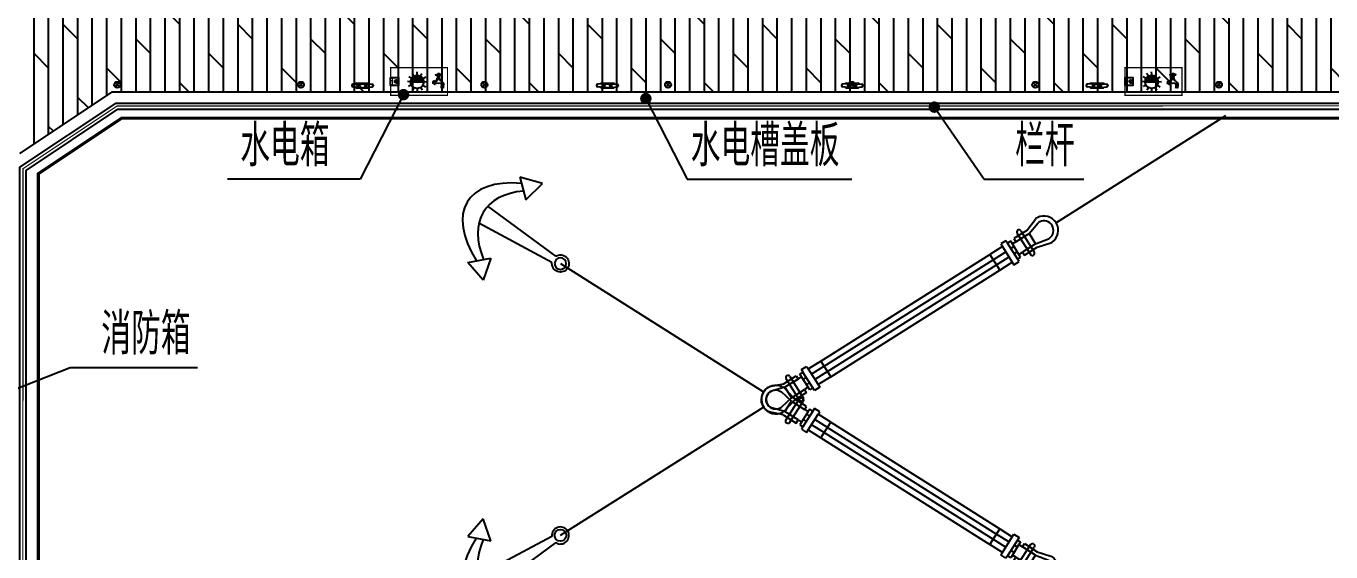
# Model space of a CAD drawing. Extents: x -89702 to 926017, y -610001 to -56924.
# Drawn here: x 60847 to 82167, y -121946 to -113362 of the extents above; entities that cross this region are included whole.
import ezdxf

# ---------------------------------------------------------------- set-up
doc = ezdxf.new("R2010")
doc.units = 0
doc.header["$LTSCALE"] = 10
doc.header["$MEASUREMENT"] = 0
for name, color, linetype in [('AECOM-园建', 2, 'Continuous'), ('DIM_LEAD', 3, 'Continuous'), ('PUB_TEXT', 7, 'Continuous'), ('W-_ANTICOLLISION防撞措施', 6, 'Continuous'), ('W-PLASTIC_RAILINGS塑木栏杆', 6, 'Continuous'), ('W-STEEL_FRAME钢架', 3, 'Continuous'), ('W-WOOD_FLOOR木地板', 30, 'Continuous'), ('系船栓', 132, 'Continuous')]:
    doc.layers.add(name, color=color, linetype=linetype)
doc.styles.get("Standard").update_dxf_attribs({"font": 'gbenor.shx', "bigfont": 'gbcbig.shx'})
doc.styles.add('STANDARD_T3', font='simplex.shx', dxfattribs={"width": 0.7, "bigfont": 'gbcbig.shx'})
doc.dimstyles.new('W&&200', dxfattribs={"dimtxt": 700, "dimasz": 200, "dimexe": 500, "dimexo": 600, "dimgap": 200, "dimtad": 1, "dimdec": 0, "dimzin": 0, "dimdsep": 46, "dimtxsty": 'STANDARD_T3', "dimcen": 0.09, "dimclrd": 1, "dimclre": 1, "dimclrt": 7, "dimazin": 2, "dimtfac": 1, "dimtdec": 0, "dimtix": 1, "dimtmove": 2, "dimatfit": 3, "dimfxl": 0, "dimtolj": 1, "dimtzin": 0, "dimarcsym": 0})

# ---------------------------------------------------------------- blocks, each defined once
blk = doc.blocks.new('*D80')
at = {"layer": 'Defpoints', "color": 0, "transparency": 16777216}
for p in [(60847, -115720), (89891, -115720), (60847, -123220)]:
    blk.add_point(p, dxfattribs=at)
at = {"layer": 'W-WOOD_FLOOR木地板', "color": 1, "lineweight": -2, "transparency": 16777216}
for p, q in [((89791, -115720), (90391, -115720)), ((89891, -123020), (89891, -115920)), ((89791, -123220), (90391, -123220))]:
    blk.add_line(p, q, dxfattribs=at)
at = {"layer": 'W-WOOD_FLOOR木地板', "color": 1, "transparency": 16777216}
for points in [[(89858, -115920), (89924, -115920), (89891, -115720)], [(89858, -123020), (89924, -123020), (89891, -123220)]]:
    blk.add_solid(points, dxfattribs=at)
at = {"layer": 'W-WOOD_FLOOR木地板', "color": 7, "transparency": 16777216, "insert": (89341, -119470), "char_height": 700, "width": 822.06, "attachment_point": 5, "rotation": 90, "style": 'STANDARD_T3'}
blk.add_mtext('\\A1;7500', dxfattribs=at)
blk = doc.blocks.new('*D81')
at = {"layer": 'Defpoints', "color": 0, "transparency": 16777216}
for p in [(62347, -114720), (89891, -114720), (60847, -115720)]:
    blk.add_point(p, dxfattribs=at)
at = {"layer": 'W-WOOD_FLOOR木地板', "color": 1, "lineweight": -2, "transparency": 16777216}
for p, q in [((89891, -114520), (89891, -114320)), ((89791, -114720), (90391, -114720)), ((89891, -115720), (89891, -114720)), ((89791, -115720), (90391, -115720)), ((89891, -115920), (89891, -116120))]:
    blk.add_line(p, q, dxfattribs=at)
at = {"layer": 'W-WOOD_FLOOR木地板', "color": 1, "transparency": 16777216}
for points in [[(89858, -114520), (89924, -114520), (89891, -114720)], [(89858, -115920), (89924, -115920), (89891, -115720)]]:
    blk.add_solid(points, dxfattribs=at)
at = {"layer": 'W-WOOD_FLOOR木地板', "color": 7, "transparency": 16777216, "insert": (89341, -115220), "char_height": 700, "attachment_point": 5, "rotation": 90, "style": 'STANDARD_T3'}
blk.add_mtext('\\A1;1000', dxfattribs=at)
blk = doc.blocks.new('*D82')
at = {"layer": 'Defpoints', "color": 0, "transparency": 16777216}
for p in [(87845, -112220), (89891, -112220), (62347, -114720)]:
    blk.add_point(p, dxfattribs=at)
at = {"layer": 'W-WOOD_FLOOR木地板', "color": 1, "lineweight": -2, "transparency": 16777216}
for p, q in [((89791, -112220), (90391, -112220)), ((89891, -114520), (89891, -112420)), ((89791, -114720), (90391, -114720))]:
    blk.add_line(p, q, dxfattribs=at)
at = {"layer": 'W-WOOD_FLOOR木地板', "color": 1, "transparency": 16777216}
for points in [[(89858, -112420), (89924, -112420), (89891, -112220)], [(89858, -114520), (89924, -114520), (89891, -114720)]]:
    blk.add_solid(points, dxfattribs=at)
at = {"layer": 'W-WOOD_FLOOR木地板', "color": 7, "transparency": 16777216, "insert": (89341, -113470), "char_height": 700, "attachment_point": 5, "rotation": 90, "style": 'STANDARD_T3'}
blk.add_mtext('\\A1;2500', dxfattribs=at)
blk = doc.blocks.new('A$C1404ab31')
at = {"layer": 'AECOM-园建', "color": 5}
for p, q in [((23004, 3037), (22894, 3512)), ((22894, 3512), (23361, 3370)), ((23361, 3370), (23004, 3037)), ((21855, 2376), (23608, 2503)), ((21855, 2227), (23575, 2103)), ((22978, 1625), (22868, 1150)), ((23335, 1292), (22978, 1625)), ((22868, 1150), (23335, 1292))]:
    blk.add_line(p, q, dxfattribs=at)
at = {"layer": 'AECOM-园建', "color": 7}
for p, q in [((10094, 2446), (9811, 2500)), ((10101, 2523), (9814, 2599)), ((10093, 2446), (10418, 2446)), ((10418, 2523), (10101, 2523)), ((10418, 2446), (10418, 2523)), ((15775, 2443), (15775, 2520)), ((15775, 2520), (16091, 2520)), ((16091, 2520), (16378, 2596)), ((16098, 2443), (16381, 2497)), ((10093, 2190), (9816, 2107)), ((10417, 2189), (10093, 2190)), ((16099, 2443), (15775, 2443)), ((15775, 2110), (15775, 2187)), ((15775, 2187), (16099, 2187)), ((16099, 2187), (16375, 2104)), ((10099, 2112), (9818, 2009)), ((16093, 2110), (15775, 2110)), ((16093, 2110), (16373, 2006))]:
    blk.add_line(p, q, dxfattribs=at)
at = {"layer": 'AECOM-园建', "color": 4}
for p, q in [((10093, 2190), (10093, 2446)), ((10503, 2383), (10579, 2383)), ((10503, 2254), (10579, 2254)), ((11015, 2382), (10707, 2382)), ((11016, 2254), (10708, 2254)), ((15175, 2381), (15485, 2381)), ((15176, 2252), (15484, 2252)), ((15690, 2380), (15613, 2380)), ((15689, 2252), (15613, 2252)), ((16099, 2187), (16099, 2443))]:
    blk.add_line(p, q, dxfattribs=at)
at = {"layer": 'AECOM-园建', "color": 6}
for p, q in [((10209, 2049), (10209, 2568)), ((10301, 2057), (10299, 2584)), ((15891, 2055), (15893, 2582)), ((15983, 2046), (15983, 2566))]:
    blk.add_line(p, q, dxfattribs=at)
at = {"layer": 'AECOM-园建'}
for p, q in [((10503, 2446), (10417, 2446)), ((10503, 2446), (10502, 2190)), ((10580, 2510), (10503, 2511)), ((10503, 2511), (10503, 2446)), ((10580, 2510), (10579, 2125)), ((10708, 2575), (10580, 2575)), ((10580, 2575), (10580, 2510)), ((10708, 2125), (10707, 2510)), ((10708, 2510), (10708, 2575)), ((11017, 2511), (10708, 2510)), ((15175, 2509), (11015, 2511)), ((11016, 2125), (11017, 2511)), ((15176, 2123), (15175, 2509)), ((15175, 2509), (15484, 2508)), ((15484, 2508), (15484, 2573)), ((15484, 2573), (15613, 2573)), ((15484, 2123), (15485, 2508)), ((15613, 2573), (15613, 2508)), ((15613, 2508), (15689, 2508)), ((15613, 2508), (15613, 2123)), ((15689, 2508), (15690, 2444)), ((5331, 2302), (9500, 2302)), ((10417, 2189), (10502, 2190)), ((10417, 2112), (10417, 2189)), ((10502, 2190), (10502, 2125)), ((15175, 2381), (11015, 2382)), ((15176, 2252), (11015, 2254)), ((15690, 2444), (15689, 2188)), ((15775, 2187), (15689, 2188)), ((15689, 2188), (15689, 2123)), ((15690, 2444), (15775, 2444)), ((21692, 2299), (16692, 2299)), ((10099, 2112), (10417, 2112)), ((10502, 2125), (10580, 2125)), ((10580, 2125), (10580, 2061)), ((10580, 2061), (10708, 2061)), ((10708, 2061), (10708, 2125)), ((10708, 2125), (11016, 2125)), ((15176, 2123), (11016, 2125)), ((15484, 2123), (15176, 2123)), ((15484, 2059), (15484, 2123)), ((15612, 2059), (15484, 2059)), ((15689, 2123), (15612, 2123)), ((15612, 2123), (15612, 2059))]:
    blk.add_line(p, q, dxfattribs=at)
at = {"layer": 'AECOM-园建', "color": 5}
blk.add_circle((21692, 2299), 121, dxfattribs=at)
at = {"layer": 'AECOM-园建', "color": 7}
for centre, radius, start, end in [((9800, 2302), 300, 93.2906, 265.3301), ((9800, 2302), 200, 94.4761, 262.9659), ((9789, 2502), 100, 75.19, 93.2906), ((9792, 2402), 100, 79.0739, 94.4761), ((16404, 2499), 100, 86.6579, 104.7584), ((16400, 2399), 100, 85.4723, 100.8746), ((16392, 2299), 200, 276.9826, 85.4723), ((16392, 2299), 300, 274.6184, 86.6579), ((9788, 2203), 100, 262.9659, 286.6022), ((9784, 2103), 100, 265.3301, 290.2049), ((16408, 2100), 100, 249.7436, 274.6184), ((16404, 2200), 100, 253.3463, 276.9826)]:
    blk.add_arc(centre, radius, start, end, dxfattribs=at)
at = {"layer": 'AECOM-园建', "color": 6}
for centre, radius, start, end in [((10254, 2576), 45.7, 10.5638, 190.32), ((15938, 2573), 45.7, 349.6285, 169.3847), ((10255, 2053), 46, 185.0754, 5.0754), ((15937, 2051), 46, 174.8731, 354.8731)]:
    blk.add_arc(centre, radius, start, end, dxfattribs=at)
at = {"layer": 'AECOM-园建', "color": 5}
blk.add_arc((21693, 2302), 178, 24.7518, 335.2482, dxfattribs=at)
at = {"layer": 'AECOM-园建', "color": 5, "extrusion": (0, 0, -1)}
for major_axis, ratio, start_param, end_param in [((-2789, 0), 0.481769, 2.390642, 3.92559), ((2393, 0), 0.561367, 5.641862, 6.962221)]:
    blk.add_ellipse((21227, 2364), major_axis=major_axis, ratio=ratio, start_param=start_param, end_param=end_param, dxfattribs=at)
blk = doc.blocks.new('*D76')
at = {"color": 1, "lineweight": -2, "transparency": 16777216}
for p, q in [((91689, -102720), (92289, -102720)), ((91789, -130520), (91789, -102920)), ((91689, -130720), (92289, -130720))]:
    blk.add_line(p, q, dxfattribs=at)
at = {"color": 1, "transparency": 16777216}
for points in [[(91755, -102920), (91822, -102920), (91789, -102720)], [(91755, -130520), (91822, -130520), (91789, -130720)]]:
    blk.add_solid(points, dxfattribs=at)
at = {"layer": 'Defpoints', "color": 0, "transparency": 16777216}
for p in [(60847, -102720), (91789, -102720), (60847, -130720)]:
    blk.add_point(p, dxfattribs=at)
at = {"color": 7, "transparency": 16777216, "insert": (91239, -116720), "char_height": 700, "attachment_point": 5, "rotation": 90, "style": 'STANDARD_T3'}
blk.add_mtext('\\A1;28000', dxfattribs=at)
blk = doc.blocks.new('dimaideng')
for p, q in [((564094, -312860), (564168, -312927)), ((564165, -312857), (564096, -312930))]:
    blk.add_line(p, q)
blk.add_circle((564131, -312893), 50)
blk = doc.blocks.new('*U54')
for p in [(-564131, 313854), (-564131, 311933)]:
    blk.add_blockref('dimaideng', p)
blk = doc.blocks.new('*U55')
at = {"color": 0, "linetype": 'ByBlock', "lineweight": -2, "transparency": 16777216}
for p in [(0, 0), (3000, 0), (6000, 0), (9000, 0), (12000, 0), (15000, 0), (18000, 0)]:
    blk.add_blockref('*U54', p, dxfattribs=at)

msp = doc.modelspace()

# ---------------------------------------------------------------- hatches: boundary and pattern name
for points in [[(67344.7, -114270.6, 1), (67129.6, -114270.6)], [(79344.7, -114270.6, 1), (79129.6, -114270.6)]]:
    msp.add_hatch(color=3).paths.add_polyline_path(points)
at = {"layer": 'W-WOOD_FLOOR木地板'}
h = msp.add_hatch(dxfattribs=at)
h.set_pattern_fill('DOLMIT', color=256, scale=300, angle=90)
h.set_pattern_definition([(90, (30020.59, -629584.35), (-238.12262, 1e-14), []), (135, (30020.6, -629584.35), (-476.2449, -476.2449), [336.7564, -673.512])])
h.paths.add_polyline_path([(62316.9, -112319.6), (60747.3, -111273.1), (60747.3, -115443.7), (62260.9, -114434.6), (87745.3, -114434.6), (87745.3, -112319.6)])

# ---------------------------------------------------------------- linework, layer by layer
at = {"color": 5}
for p, q in [((66827, -114224.5), (66837.3, -114224.5)), ((66827, -114247), (66837.3, -114247)), ((66883.1, -114254.6), (66893.3, -114254.6)), ((78827, -114224.5), (78837.3, -114224.5)), ((78827, -114247), (78837.3, -114247)), ((78883.1, -114254.6), (78893.3, -114254.6)), ((66827, -114285.2), (66837.3, -114285.2)), ((66827, -114307.6), (66837.3, -114307.6)), ((66883.1, -114277.1), (66893.3, -114277.1)), ((78827, -114285.2), (78837.3, -114285.2)), ((78827, -114307.6), (78837.3, -114307.6)), ((78883.1, -114277.1), (78893.3, -114277.1))]:
    msp.add_line(p, q, dxfattribs=at)
for p, q in [((67129.6, -114270.6), (67344.7, -114270.6)), ((79129.6, -114270.6), (79344.7, -114270.6))]:
    msp.add_line(p, q)
at = {"const_width": 20}
for points in [[(66803.4, -114041.9), (67732.2, -114041.9), (67732.2, -114492.1), (66803.4, -114492.1)], [(78803.4, -114041.9), (79732.2, -114041.9), (79732.2, -114492.1), (78803.4, -114492.1)]]:
    msp.add_lwpolyline(points, close=True, dxfattribs=at)
for points in [[(66803.4, -114202.9), (66931.6, -114202.9), (66931.6, -114331.1), (66803.4, -114331.1)], [(78803.4, -114202.9), (78931.6, -114202.9), (78931.6, -114331.1), (78803.4, -114331.1)]]:
    msp.add_lwpolyline(points, close=True)
at = {"color": 0}
for points in [[(67121.6, -114270.9), (67077.9, -114268.7)], [(67136.5, -114211.8), (67101.7, -114190.2)], [(67178.4, -114170.1), (67156.3, -114133.1)], [(67238.9, -114153.2), (67237.1, -114109.2)], [(67294, -114167.8), (67315.6, -114133)], [(67339.5, -114213.9), (67376.4, -114191.8)], [(67352.7, -114270.3), (67396.5, -114268.5)], [(79121.6, -114270.9), (79077.9, -114268.7)], [(79136.5, -114211.8), (79101.7, -114190.2)], [(79178.4, -114170.1), (79156.3, -114133.1)], [(79238.9, -114153.2), (79237.1, -114109.2)], [(79294, -114167.8), (79315.6, -114133)], [(79339.5, -114213.9), (79376.4, -114191.8)], [(79352.7, -114270.3), (79396.5, -114268.5)], [(67134.7, -114327.3), (67097.8, -114349.3)], [(67180.5, -114369.3), (67158.6, -114408.1)], [(67235.3, -114388), (67237.3, -114427.9)], [(67295.9, -114371.1), (67318, -114408)], [(67337.8, -114329.3), (67376.5, -114351.1)], [(79134.7, -114327.3), (79097.8, -114349.3)], [(79180.5, -114369.3), (79158.6, -114408.1)], [(79235.3, -114388), (79237.3, -114427.9)], [(79295.9, -114371.1), (79318, -114408)], [(79337.8, -114329.3), (79376.5, -114351.1)]]:
    msp.add_lwpolyline(points, dxfattribs=at)
at = {"color": 3}
for points in [[(67494.5, -114266.5), (67492.9, -114298.9)], [(67514.7, -114267.5), (67494.5, -114266.5)], [(67498.8, -114262.6), (67496.8, -114303.1)], [(67519, -114263.6), (67498.8, -114262.6)], [(67514.9, -114263.4), (67513.1, -114299.9)], [(67530.8, -114272.3), (67518.6, -114271.7)], [(67519.4, -114255.5), (67531.6, -114256.1)], [(67519.4, -114255.5), (67520.8, -114308.3), (67533, -114308.9)], [(67530.8, -114272.3), (67529.8, -114292.6), (67533, -114308.9)], [(67531.6, -114256.1), (67530.8, -114272.3)], [(67539.2, -114264.6), (67531.2, -114264.2)], [(67633.5, -114163.7), (67540.2, -114163.2), (67536.5, -114154.9), (67577.6, -114144.7)], [(67556.2, -114249.2), (67551.6, -114261.1), (67539.2, -114264.6)], [(67556.2, -114249.2), (67557.2, -114229)], [(67613.7, -114235.8), (67557, -114233)], [(67565.5, -114225.3), (67557.2, -114229)], [(67613.9, -114231.8), (67557.2, -114229)], [(67565.5, -114225.3), (67566.1, -114213.2)], [(67565.5, -114225.3), (67606, -114227.3), (67613.9, -114231.8)], [(67566.1, -114213.2), (67570.4, -114209.3), (67574.2, -114213.6)], [(67599.3, -114198.6), (67571, -114197.2), (67570.4, -114209.4)], [(67602.8, -114210.9), (67570.4, -114209.3)], [(67571.4, -114189.1), (67571.6, -114185)], [(67599.7, -114190.5), (67571.4, -114189.1)], [(67596.3, -114178.1), (67575.8, -114181.2), (67571.6, -114185)], [(67572.6, -114164.8), (67578, -114136.7), (67594.2, -114137.5)], [(67574.2, -114213.6), (67573.6, -114225.7)], [(67574.2, -114213.6), (67594.7, -114210.5)], [(67575, -114197.4), (67575.4, -114189.3)], [(67576.6, -114165), (67575.8, -114181.2)], [(67579.9, -114181.3), (67579.5, -114189.5)], [(67592.2, -114177.9), (67591.6, -114190.1)], [(67592.8, -114165.8), (67592.2, -114177.9)], [(67593.9, -114226.7), (67594.7, -114210.5), (67606.8, -114211.1)], [(67633.5, -114163.7), (67633.9, -114155.6), (67594, -114141.5)], [(67594.2, -114137.5), (67597.1, -114161.9)], [(67595.3, -114198.4), (67595.7, -114190.3)], [(67596.3, -114178.1), (67600.1, -114182.3), (67599.7, -114190.5)], [(67599.3, -114198.6), (67602.8, -114211)], [(67606, -114227.3), (67606.8, -114211.1)], [(67632.8, -114261.1), (67617.2, -114248.1), (67613.9, -114231.8)], [(67632.8, -114261.1), (67656.1, -114282.6), (67667, -114307.5), (67670.5, -114319.8)], [(79494.5, -114266.5), (79492.9, -114298.9)], [(79514.7, -114267.5), (79494.5, -114266.5)], [(79498.8, -114262.6), (79496.8, -114303.1)], [(79519, -114263.6), (79498.8, -114262.6)], [(79514.9, -114263.4), (79513.1, -114299.9)], [(79530.8, -114272.3), (79518.6, -114271.7)], [(79519.4, -114255.5), (79531.6, -114256.1)], [(79519.4, -114255.5), (79520.8, -114308.3), (79533, -114308.9)], [(79530.8, -114272.3), (79529.8, -114292.6), (79533, -114308.9)], [(79531.6, -114256.1), (79530.8, -114272.3)], [(79539.2, -114264.6), (79531.2, -114264.2)], [(79633.5, -114163.7), (79540.2, -114163.2), (79536.5, -114154.9), (79577.6, -114144.7)], [(79556.2, -114249.2), (79551.6, -114261.1), (79539.2, -114264.6)], [(79556.2, -114249.2), (79557.2, -114229)], [(79613.7, -114235.8), (79557, -114233)], [(79565.5, -114225.3), (79557.2, -114229)], [(79613.9, -114231.8), (79557.2, -114229)], [(79565.5, -114225.3), (79566.1, -114213.2)], [(79565.5, -114225.3), (79606, -114227.3), (79613.9, -114231.8)], [(79566.1, -114213.2), (79570.4, -114209.3), (79574.2, -114213.6)], [(79599.3, -114198.6), (79571, -114197.2), (79570.4, -114209.4)], [(79602.8, -114210.9), (79570.4, -114209.3)], [(79571.4, -114189.1), (79571.6, -114185)], [(79599.7, -114190.5), (79571.4, -114189.1)], [(79596.3, -114178.1), (79575.8, -114181.2), (79571.6, -114185)], [(79572.6, -114164.8), (79578, -114136.7), (79594.2, -114137.5)], [(79574.2, -114213.6), (79573.6, -114225.7)], [(79574.2, -114213.6), (79594.7, -114210.5)], [(79575, -114197.4), (79575.4, -114189.3)], [(79576.6, -114165), (79575.8, -114181.2)], [(79579.9, -114181.3), (79579.5, -114189.5)], [(79592.2, -114177.9), (79591.6, -114190.1)], [(79592.8, -114165.8), (79592.2, -114177.9)], [(79593.9, -114226.7), (79594.7, -114210.5), (79606.8, -114211.1)], [(79633.5, -114163.7), (79633.9, -114155.6), (79594, -114141.5)], [(79594.2, -114137.5), (79597.1, -114161.9)], [(79595.3, -114198.4), (79595.7, -114190.3)], [(79596.3, -114178.1), (79600.1, -114182.3), (79599.7, -114190.5)], [(79599.3, -114198.6), (79602.8, -114211)], [(79606, -114227.3), (79606.8, -114211.1)], [(79632.8, -114261.1), (79617.2, -114248.1), (79613.9, -114231.8)], [(79632.8, -114261.1), (79656.1, -114282.6), (79667, -114307.5), (79670.5, -114319.8)], [(67513.3, -114295.8), (67492.9, -114298.9)], [(67521.2, -114300.3), (67496.8, -114303.1)], [(67529.8, -114292.6), (67517.6, -114292)], [(67533, -114308.9), (67537.7, -114297), (67550, -114293.6)], [(67619, -114292.9), (67586.2, -114299.4), (67550, -114293.6)], [(67619, -114292.9), (67631, -114297.6), (67634.4, -114309.9)], [(67634.4, -114309.9), (67634, -114318)], [(67634, -114318), (67670.5, -114319.8)], [(67635.3, -114374.9), (67635.5, -114370.9), (67635.9, -114362.7)], [(67636.1, -114358.7), (67636.3, -114354.6), (67636.7, -114346.5)], [(67636.9, -114342.5), (67637.1, -114338.4), (67637.5, -114330.3)], [(67637.7, -114326.3), (67637.9, -114322.2), (67638.1, -114318.2)], [(67639.3, -114375.1), (67638.1, -114318.2)], [(67643.4, -114375.3), (67643.6, -114371.3), (67643.8, -114367.2), (67639.9, -114362.9)], [(67640.1, -114358.9), (67640.3, -114354.8), (67640.7, -114346.7)], [(67640.9, -114342.7), (67641.1, -114338.6), (67641.5, -114330.5)], [(67641.7, -114326.5), (67641.9, -114322.4), (67642.1, -114318.4)], [(67643.4, -114375.3), (67643.6, -114371.3), (67644, -114363.1)], [(67644.2, -114359.1), (67644.4, -114355), (67644.8, -114346.9)], [(67645, -114342.9), (67645.2, -114338.8), (67645.6, -114330.7)], [(67645.8, -114326.7), (67646, -114322.6), (67646.2, -114318.6)], [(67647.4, -114375.5), (67646.2, -114318.6)], [(67648, -114363.3), (67648.2, -114359.3), (67648.8, -114347.1)], [(67649, -114343.1), (67649.2, -114339), (67649.6, -114330.9)], [(67649.8, -114326.9), (67650, -114322.8), (67650.2, -114318.8)], [(67651.5, -114375.7), (67651.9, -114367.6)], [(67651.5, -114375.7), (67651.9, -114367.6)], [(67652.1, -114363.5), (67652.3, -114359.5), (67652.7, -114351.4)], [(67652.9, -114347.3), (67653.1, -114343.3), (67653.7, -114331.1)], [(67653.9, -114327.1), (67654.1, -114323), (67654.3, -114319)], [(67655.5, -114375.9), (67654.3, -114319)], [(67659.6, -114376.1), (67659.8, -114372.1), (67655.9, -114367.8)], [(67656.1, -114363.7), (67656.3, -114359.7), (67656.7, -114351.6)], [(67656.9, -114347.5), (67657.1, -114343.5), (67657.5, -114335.4)], [(67657.7, -114331.3), (67657.9, -114327.3), (67658.3, -114319.2)], [(67659.6, -114376.1), (67660, -114368)], [(67660.2, -114363.9), (67660.4, -114359.9), (67660.8, -114351.8)], [(67661, -114347.7), (67661.2, -114343.7), (67661.6, -114335.6)], [(67661.8, -114331.5), (67662, -114327.5), (67662.4, -114319.4)], [(67663.6, -114376.3), (67662.4, -114319.4)], [(67667.7, -114376.5), (67667.9, -114372.5), (67664, -114368.2)], [(67664.2, -114364.1), (67664.4, -114360.1), (67664.8, -114352)], [(67665, -114347.9), (67665.2, -114343.9), (67665.6, -114335.8)], [(67665.8, -114331.7), (67666, -114327.7), (67666.4, -114319.6)], [(67667.7, -114376.5), (67668.1, -114368.4)], [(67668.3, -114364.3), (67668.5, -114360.3), (67668.9, -114352.2)], [(67669.1, -114348.1), (67669.3, -114344.1), (67669.7, -114336)], [(67669.9, -114331.9), (67670.1, -114327.9), (67670.5, -114319.8)], [(79513.3, -114295.8), (79492.9, -114298.9)], [(79521.2, -114300.3), (79496.8, -114303.1)], [(79529.8, -114292.6), (79517.6, -114292)], [(79533, -114308.9), (79537.7, -114297), (79550, -114293.6)], [(79619, -114292.9), (79586.2, -114299.4), (79550, -114293.6)], [(79619, -114292.9), (79631, -114297.6), (79634.4, -114309.9)], [(79634.4, -114309.9), (79634, -114318)], [(79634, -114318), (79670.5, -114319.8)], [(79635.3, -114374.9), (79635.5, -114370.9), (79635.9, -114362.7)], [(79636.1, -114358.7), (79636.3, -114354.6), (79636.7, -114346.5)], [(79636.9, -114342.5), (79637.1, -114338.4), (79637.5, -114330.3)], [(79637.7, -114326.3), (79637.9, -114322.2), (79638.1, -114318.2)], [(79639.3, -114375.1), (79638.1, -114318.2)], [(79643.4, -114375.3), (79643.6, -114371.3), (79643.8, -114367.2), (79639.9, -114362.9)], [(79640.1, -114358.9), (79640.3, -114354.8), (79640.7, -114346.7)], [(79640.9, -114342.7), (79641.1, -114338.6), (79641.5, -114330.5)], [(79641.7, -114326.5), (79641.9, -114322.4), (79642.1, -114318.4)], [(79643.4, -114375.3), (79643.6, -114371.3), (79644, -114363.1)], [(79644.2, -114359.1), (79644.4, -114355), (79644.8, -114346.9)], [(79645, -114342.9), (79645.2, -114338.8), (79645.6, -114330.7)], [(79645.8, -114326.7), (79646, -114322.6), (79646.2, -114318.6)], [(79647.4, -114375.5), (79646.2, -114318.6)], [(79648, -114363.3), (79648.2, -114359.3), (79648.8, -114347.1)], [(79649, -114343.1), (79649.2, -114339), (79649.6, -114330.9)], [(79649.8, -114326.9), (79650, -114322.8), (79650.2, -114318.8)], [(79651.5, -114375.7), (79651.9, -114367.6)], [(79651.5, -114375.7), (79651.9, -114367.6)], [(79652.1, -114363.5), (79652.3, -114359.5), (79652.7, -114351.4)], [(79652.9, -114347.3), (79653.1, -114343.3), (79653.7, -114331.1)], [(79653.9, -114327.1), (79654.1, -114323), (79654.3, -114319)], [(79655.5, -114375.9), (79654.3, -114319)], [(79659.6, -114376.1), (79659.8, -114372.1), (79655.9, -114367.8)], [(79656.1, -114363.7), (79656.3, -114359.7), (79656.7, -114351.6)], [(79656.9, -114347.5), (79657.1, -114343.5), (79657.5, -114335.4)], [(79657.7, -114331.3), (79657.9, -114327.3), (79658.3, -114319.2)], [(79659.6, -114376.1), (79660, -114368)], [(79660.2, -114363.9), (79660.4, -114359.9), (79660.8, -114351.8)], [(79661, -114347.7), (79661.2, -114343.7), (79661.6, -114335.6)], [(79661.8, -114331.5), (79662, -114327.5), (79662.4, -114319.4)], [(79663.6, -114376.3), (79662.4, -114319.4)], [(79667.7, -114376.5), (79667.9, -114372.5), (79664, -114368.2)], [(79664.2, -114364.1), (79664.4, -114360.1), (79664.8, -114352)], [(79665, -114347.9), (79665.2, -114343.9), (79665.6, -114335.8)], [(79665.8, -114331.7), (79666, -114327.7), (79666.4, -114319.6)], [(79667.7, -114376.5), (79668.1, -114368.4)], [(79668.3, -114364.3), (79668.5, -114360.3), (79668.9, -114352.2)], [(79669.1, -114348.1), (79669.3, -114344.1), (79669.7, -114336)], [(79669.9, -114331.9), (79670.1, -114327.9), (79670.5, -114319.8)]]:
    msp.add_lwpolyline(points, dxfattribs=at)
for points in [[(60747.3, -115443.7), (62260.9, -114434.6), (87745.3, -114434.6)], [(60747.3, -115666), (62316.9, -114619.6), (87745.3, -114619.6)]]:
    msp.add_lwpolyline(points)
at = {"color": 5}
for centre, radius in [((66897.9, -114265.9), 26.5), ((66910.6, -114265.9), 5.13), ((78897.9, -114265.9), 26.5), ((78910.6, -114265.9), 5.13)]:
    msp.add_circle(centre, radius, dxfattribs=at)
at = {"color": 0}
for centre in [(67237.1, -114270.6), (79237.1, -114270.6)]:
    msp.add_circle(centre, 107.6, dxfattribs=at)
at = {"color": 5}
for centre, start, end in [((66832.2, -114224.5), 0, 180), ((66832.2, -114247), 180, 0), ((66888.2, -114254.6), 0, 180), ((78832.2, -114224.5), 0, 180), ((78832.2, -114247), 180, 0), ((78888.2, -114254.6), 0, 180), ((66832.2, -114285.2), 0, 180), ((66832.2, -114307.6), 180, 0), ((66888.2, -114277.1), 180, 0), ((78832.2, -114285.2), 0, 180), ((78832.2, -114307.6), 180, 0), ((78888.2, -114277.1), 180, 0)]:
    msp.add_arc(centre, 5.13, start, end, dxfattribs=at)
at = {"layer": 'DIM_LEAD'}
for p, q in [((67014.2, -114481), (66304.9, -115860.5)), ((70973.8, -114545.1), (71650.7, -115860.5)), ((75687.9, -114684.9), (76502.4, -115860.5)), ((66304.9, -115860.5), (64137.1, -115860.5)), ((71650.7, -115860.5), (74337.4, -115860.5)), ((76502.4, -115860.5), (78132.6, -115860.5)), ((60616.9, -119309.7), (61570.1, -118933.4)), ((61570.1, -118933.4), (63649.4, -118933.4))]:
    msp.add_line(p, q, dxfattribs=at)
at = {"layer": 'DIM_LEAD', "const_width": 93.3}
for points in [[(67035.5, -114439.5, 1), (66992.9, -114522.5, 1)], [(70952.4, -114503.6, 1), (70995.1, -114586.6, 1)], [(75661.3, -114646.5, 1), (75714.5, -114723.3, 1)]]:
    msp.add_lwpolyline(points, format="xyb", close=True, dxfattribs=at)
at = {"layer": 'W-_ANTICOLLISION防撞措施', "color": 5, "const_width": 50}
msp.add_lwpolyline([(53530.8, -130919.6), (61047.3, -130919.6), (61047.3, -127770.8), (62407.7, -126863.9), (88045.1, -126863.9), (88045.1, -123964.1), (62407.7, -123964.1), (61047.3, -123057.1), (61047.3, -115771.8), (62407.7, -114864.9), (88045.1, -114864.9), (88045.1, -111965.1), (62407.7, -111965.1), (61047.3, -111058.1), (61047.3, -102659.8)], dxfattribs=at)
at = {"layer": 'W-PLASTIC_RAILINGS塑木栏杆', "color": 6, "const_width": 20}
msp.add_lwpolyline([(49848.1, -102776), (46384.6, -102755.9, -0.1071759), (44168.9, -106855.4, -0.1451949), (53758.8, -130669.6), (60797.3, -130669.6), (60797.3, -127697.7), (62332, -126679.2), (87795.4, -126669.4), (87781.3, -124260.8), (62332, -124270.5), (60792.5, -123234.8), (60797.3, -115690.3), (62332, -114667.2), (87806.4, -114663.1), (87795.1, -112258.8), (62338.8, -112280.5), (60797.3, -111239.9), (60797.3, -102769.8)], format="xyb", dxfattribs=at)
at = {"layer": 'W-STEEL_FRAME钢架'}
for points in [[(53713.3, -130719.6), (60847.3, -130719.6), (60847.3, -127719.6), (62347.2, -126719.6), (87845.1, -126719.6), (87845.1, -124219.6), (62347.2, -124219.6), (60847.3, -123219.6), (60847.3, -115719.6), (62347.2, -114719.6), (87845.3, -114719.6), (87845.3, -112219.6), (62347.2, -112219.6), (60847.3, -111219.6), (60847.3, -102719.8), (46327.3, -102719.8, -0.1190009), (44077, -106820.3, -0.1459322)], [(53804.3, -130619.6), (60747.3, -130619.6), (60747.3, -127666), (62316.9, -126619.6), (87745.1, -126619.6), (87745.1, -124319.6), (62316.9, -124319.6), (60747.3, -123273.1), (60747.3, -115666), (62316.9, -114619.6), (87745.3, -114619.6), (87745.3, -112319.6), (62316.9, -112319.6), (60747.3, -111273.1), (60747.3, -102819.8), (46403.5, -102819.8, -0.1149276), (44208.1, -106824.3, -0.144938)]]:
    msp.add_lwpolyline(points, format="xyb", close=True, dxfattribs=at)
at = {"layer": '系船栓'}
for p, q in [((66275.1, -114361.9), (66189.1, -114354.7)), ((66255.1, -114291.9), (66435.1, -114291.9)), ((66255.1, -114371.9), (66435.1, -114371.9)), ((66275.1, -114301.9), (66415.1, -114301.9)), ((66275.1, -114361.9), (66415.1, -114361.9)), ((66415.1, -114361.9), (66501.1, -114354.7)), ((70275.1, -114361.9), (70189.1, -114354.7)), ((70255.1, -114291.9), (70435.1, -114291.9)), ((70255.1, -114371.9), (70435.1, -114371.9)), ((70275.1, -114301.9), (70415.1, -114301.9)), ((70275.1, -114361.9), (70415.1, -114361.9)), ((70415.1, -114361.9), (70501.1, -114354.7)), ((74275.1, -114361.9), (74189.1, -114354.7)), ((74255.1, -114291.9), (74435.1, -114291.9)), ((74255.1, -114371.9), (74435.1, -114371.9)), ((74275.1, -114301.9), (74415.1, -114301.9)), ((74275.1, -114361.9), (74415.1, -114361.9)), ((74415.1, -114361.9), (74501.1, -114354.7)), ((78275.1, -114361.9), (78189.1, -114354.7)), ((78255.1, -114291.9), (78435.1, -114291.9)), ((78255.1, -114371.9), (78435.1, -114371.9)), ((78275.1, -114301.9), (78415.1, -114301.9)), ((78275.1, -114361.9), (78415.1, -114361.9)), ((78415.1, -114361.9), (78501.1, -114354.7))]:
    msp.add_line(p, q, dxfattribs=at)
for points in [[(66275.1, -114301.9), (66189.1, -114309.2)], [(66415.1, -114301.9), (66501.1, -114309.2)], [(66520.6, -114328.7), (66520.6, -114335.2)], [(70275.1, -114301.9), (70189.1, -114309.2)], [(70415.1, -114301.9), (70501.1, -114309.2)], [(70520.6, -114328.7), (70520.6, -114335.2)], [(74275.1, -114301.9), (74189.1, -114309.2)], [(74415.1, -114301.9), (74501.1, -114309.2)], [(74520.6, -114328.7), (74520.6, -114335.2)], [(78275.1, -114301.9), (78189.1, -114309.2)], [(78415.1, -114301.9), (78501.1, -114309.2)], [(78520.6, -114328.7), (78520.6, -114335.2)]]:
    msp.add_lwpolyline(points, dxfattribs=at)
for centre, radius in [((66290.1, -114331.9), 15), ((66290.1, -114331.9), 10), ((66400.1, -114331.9), 15), ((66400.1, -114331.9), 10), ((70290.1, -114331.9), 15), ((70290.1, -114331.9), 10), ((70400.1, -114331.9), 15), ((70400.1, -114331.9), 10), ((74290.1, -114331.9), 15), ((74290.1, -114331.9), 10), ((74400.1, -114331.9), 15), ((74400.1, -114331.9), 10), ((78290.1, -114331.9), 15), ((78290.1, -114331.9), 10), ((78400.1, -114331.9), 15), ((78400.1, -114331.9), 10)]:
    msp.add_circle(centre, radius, dxfattribs=at)
for centre, radius, start, end in [((66192.7, -114331.9), 23, 98.95103, 261.04897), ((66260.6, -114331.9), 40.4, 97.81349, 139.58591), ((66260.6, -114331.9), 40.4, 220.41409, 262.18651), ((66429.6, -114331.9), 40.4, 40.41409, 82.18651), ((66429.6, -114331.9), 40.4, 277.81349, 319.58591), ((66497.6, -114331.9), 23, 278.95103, 81.04897), ((70192.7, -114331.9), 23, 98.95103, 261.04897), ((70260.6, -114331.9), 40.4, 97.81349, 139.58591), ((70260.6, -114331.9), 40.4, 220.41409, 262.18651), ((70429.6, -114331.9), 40.4, 40.41409, 82.18651), ((70429.6, -114331.9), 40.4, 277.81349, 319.58591), ((70497.6, -114331.9), 23, 278.95103, 81.04897), ((74192.7, -114331.9), 23, 98.95103, 261.04897), ((74260.6, -114331.9), 40.4, 97.81349, 139.58591), ((74260.6, -114331.9), 40.4, 220.41409, 262.18651), ((74429.6, -114331.9), 40.4, 40.41409, 82.18651), ((74429.6, -114331.9), 40.4, 277.81349, 319.58591), ((74497.6, -114331.9), 23, 278.95103, 81.04897), ((78192.7, -114331.9), 23, 98.95103, 261.04897), ((78260.6, -114331.9), 40.4, 97.81349, 139.58591), ((78260.6, -114331.9), 40.4, 220.41409, 262.18651), ((78429.6, -114331.9), 40.4, 40.41409, 82.18651), ((78429.6, -114331.9), 40.4, 277.81349, 319.58591), ((78497.6, -114331.9), 23, 278.95103, 81.04897)]:
    msp.add_arc(centre, radius, start, end, dxfattribs=at)

# ---------------------------------------------------------------- block references
msp.add_blockref('*U55', (62336.7, -113359.8))
at = {"yscale": 0.7850825511532151, "zscale": 0.7850825511532151}
for p, xscale, rotation in [((83021.3, -111066.9), 0.7850825511532151, 212.2264653176879), ((83021.3, -127848.3), -0.7850825511532151, 327.7735346823122)]:
    msp.add_blockref('A$C1404ab31', p, dxfattribs=dict(at, xscale=xscale, rotation=rotation))

# ---------------------------------------------------------------- texts
at = {"layer": 'PUB_TEXT', "color": 7}
for s, p in [('水电箱', (64347.1, -115650.5)), ('水电槽盖板', (71707.2, -115650.5)), ('栏杆', (77006.7, -115650.5)), ('消防箱', (62076.6, -118723.4))]:
    msp.add_text(s, height=675.18, dxfattribs=at).set_placement(p)

# ---------------------------------------------------------------- dimensions: what is measured, and where the dimension line sits
dim = msp.add_linear_dim(base=(91788.8, -102719.8), p1=(60847.3, -130719.6), p2=(60847.4, -102719.8), angle=90, dimstyle='W&&200', override={"dimfxlon": 1})
dim.commit()
dim.dimension.update_dxf_attribs({"geometry": '*D76', "text_midpoint": (91238.8, -116719.7)})
at = {"layer": 'W-WOOD_FLOOR木地板'}
for base, p1, p2, picture, middle in [((89891.1, -112219.6), (62347.2, -114719.6), (87845.3, -112219.6), '*D82', (89341.1, -113469.6)), ((89891, -114719.6), (60847.3, -115719.6), (62347.2, -114719.6), '*D81', (89341, -115219.6))]:
    dim = msp.add_linear_dim(base=base, p1=p1, p2=p2, angle=90, dimstyle='W&&200', override={"dimfxlon": 1}, dxfattribs=at)
    dim.commit()
    dim.dimension.update_dxf_attribs({"geometry": picture, "text_midpoint": middle})
dim = msp.add_linear_dim(base=(89891, -115719.6), p1=(60847.3, -123219.6), p2=(60847.3, -115719.6), angle=90, text='7500', dimstyle='W&&200', override={"dimfxlon": 1}, dxfattribs=at)
dim.commit()
dim.dimension.update_dxf_attribs({"geometry": '*D80', "text_midpoint": (89341, -119469.6)})

doc.saveas('drawing.dxf')
